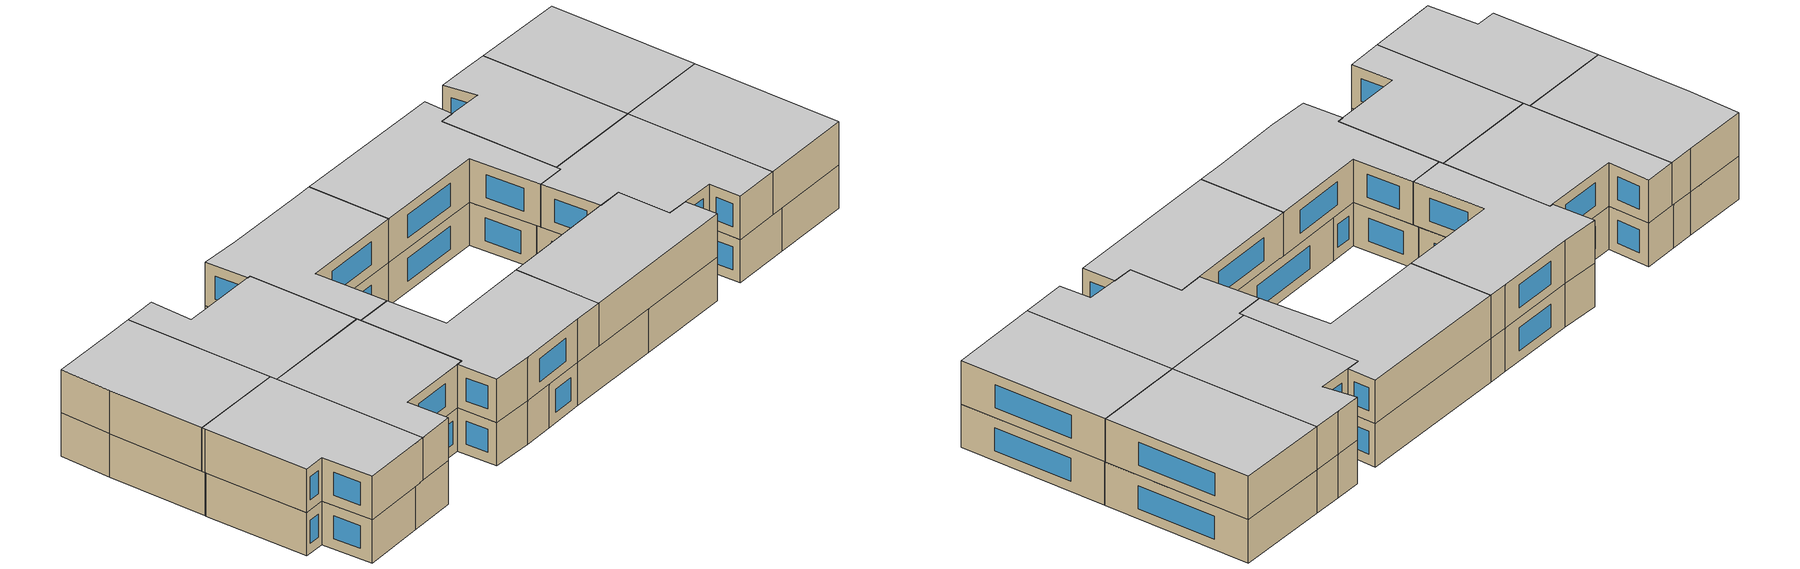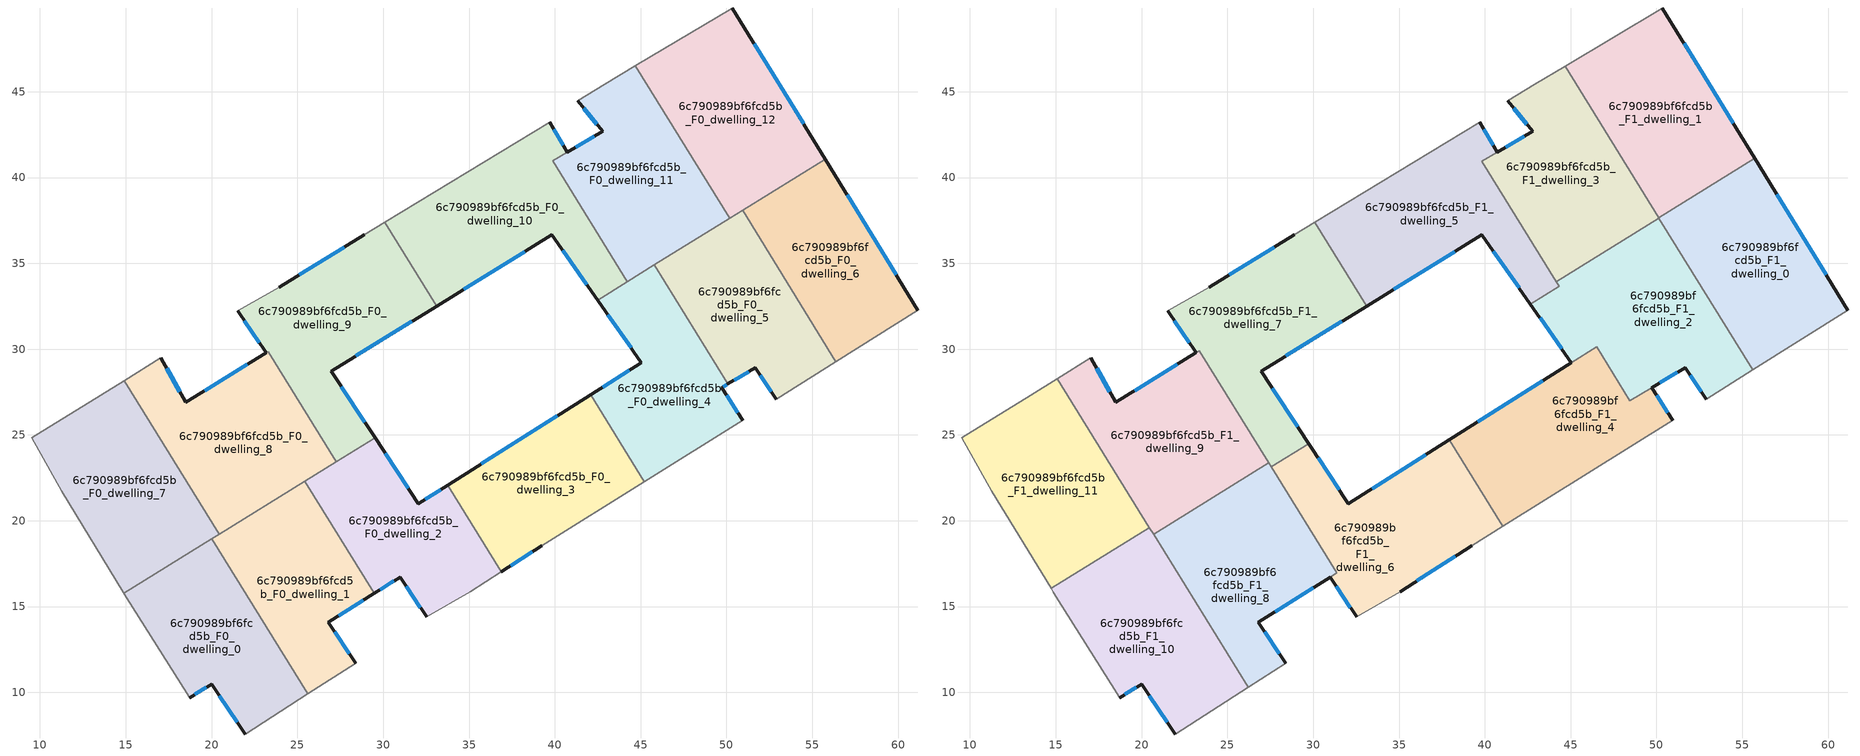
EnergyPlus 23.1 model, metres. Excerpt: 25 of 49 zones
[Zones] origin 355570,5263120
6c790989bf6fcd5b_F0_dwelling_0
 floor ground (EU_floor_Construction): 20.02,18.96 25.61,9.91 21.96,7.58 20,10.48 18.72,9.7 14.89,15.79 z0
 wall outside (EU_wall_Construction): 18.72,9.7 20,10.48 21.96,7.58 z0:3
 wall adiabatic (EU_wall_Construction): 14.89,15.79 18.72,9.7 / 21.96,7.58 25.61,9.91 z0:3
 wall to 6c790989bf6fcd5b_F0_dwelling_1 (EU_wall_Construction): 25.61,9.91 20.02,18.96 z0:3
 wall to 6c790989bf6fcd5b_F0_dwelling_7 (EU_wall_Construction): 20.02,18.96 14.89,15.79 z0:3
 window (EU_Window_Construction): 20.46,9.8 21.5,8.26 / 19.02,9.89 19.7,10.3 z0.7:2.3
6c790989bf6fcd5b_F0_dwelling_1
 floor ground (EU_floor_Construction): 25.42,22.3 29.47,15.77 26.79,14.08 28.4,11.69 25.61,9.91 20.02,18.96 z0
 wall outside (EU_wall_Construction): 28.4,11.69 26.79,14.08 29.47,15.77 z0:3
 wall to 6c790989bf6fcd5b_F0_dwelling_2 (EU_wall_Construction): 29.47,15.77 25.42,22.3 z0:3
 wall adiabatic (EU_wall_Construction): 25.61,9.91 28.4,11.69 z0:3
 wall to 6c790989bf6fcd5b_F0_dwelling_8 (EU_wall_Construction): 25.42,22.3 20.45,19.23 z0:3
 wall to 6c790989bf6fcd5b_F0_dwelling_7 (EU_wall_Construction): 20.45,19.23 20.02,18.96 z0:3
 window (EU_Window_Construction): 27.42,14.48 28.84,15.37 / 28.02,12.25 27.17,13.52 z0.7:2.3
6c790989bf6fcd5b_F0_dwelling_10
 floor ground (EU_floor_Construction): 40.72,41.47 39.88,40.98 44.23,33.93 42.49,32.86 39.83,36.66 33.11,32.51 30.1,37.38 39.7,43.22 z0
 wall outside (EU_wall_Construction): 33.11,32.51 39.83,36.66 42.49,32.86 / 40.72,41.47 39.7,43.22 z0:3
 wall to 6c790989bf6fcd5b_F0_dwelling_9 (EU_wall_Construction): 30.1,37.38 33.11,32.51 z0:3
 wall adiabatic (EU_wall_Construction): 39.7,43.22 30.1,37.38 z0:3
 wall to 6c790989bf6fcd5b_F0_dwelling_11 (EU_wall_Construction): 44.23,33.93 39.88,40.98 40.72,41.47 z0:3
 wall to 6c790989bf6fcd5b_F0_dwelling_4 (EU_wall_Construction): 42.49,32.86 44.23,33.93 z0:3
 window (EU_Window_Construction): 34.69,33.49 38.25,35.69 / 40.48,41.88 39.94,42.81 / 40.45,35.77 41.87,33.75 z0.7:2.3
6c790989bf6fcd5b_F0_dwelling_11
 floor ground (EU_floor_Construction): 44.7,46.5 50.19,37.62 44.23,33.93 39.88,40.98 42.8,42.7 41.34,44.46 42.92,45.43 z0
 wall outside (EU_wall_Construction): 41.34,44.46 42.8,42.7 40.72,41.47 z0:3
 wall adiabatic (EU_wall_Construction): 44.7,46.5 42.92,45.43 41.34,44.46 z0:3
 wall to 6c790989bf6fcd5b_F0_dwelling_12 (EU_wall_Construction): 50.19,37.62 44.7,46.5 z0:3
 wall to 6c790989bf6fcd5b_F0_dwelling_5 (EU_wall_Construction): 45.8,34.91 50.19,37.62 z0:3
 wall to 6c790989bf6fcd5b_F0_dwelling_4 (EU_wall_Construction): 44.23,33.93 45.8,34.91 z0:3
 window (EU_Window_Construction): 41.68,44.05 42.46,43.12 / 42.31,42.41 41.21,41.76 z0.7:2.3
6c790989bf6fcd5b_F0_dwelling_12
 floor ground (EU_floor_Construction): 50.35,49.88 55.76,41.07 50.19,37.62 44.7,46.5 z0
 wall outside (EU_wall_Construction): 55.76,41.07 50.35,49.88 z0:3
 wall adiabatic (EU_wall_Construction): 50.35,49.88 44.7,46.5 z0:3
 wall to 6c790989bf6fcd5b_F0_dwelling_6 (EU_wall_Construction): 50.94,38.08 55.76,41.07 z0:3
 wall to 6c790989bf6fcd5b_F0_dwelling_5 (EU_wall_Construction): 50.19,37.62 50.94,38.08 z0:3
 window (EU_Window_Construction): 54.49,43.13 51.62,47.81 z0.7:2.3
6c790989bf6fcd5b_F0_dwelling_2
 floor ground (EU_floor_Construction): 33.76,22.07 36.88,17.03 35.07,15.87 32.53,14.4 30.98,16.72 29.47,15.77 25.42,22.3 29.52,24.84 32.05,20.99 z0
 wall outside (EU_wall_Construction): 29.47,15.77 30.98,16.72 32.53,14.4 / 33.76,22.07 32.05,20.99 29.52,24.84 z0:3
 wall to 6c790989bf6fcd5b_F0_dwelling_3 (EU_wall_Construction): 36.88,17.03 33.76,22.07 z0:3
 wall adiabatic (EU_wall_Construction): 32.53,14.4 35.07,15.87 36.88,17.03 z0:3
 wall to 6c790989bf6fcd5b_F0_dwelling_9 (EU_wall_Construction): 29.52,24.84 27.26,23.44 z0:3
 wall to 6c790989bf6fcd5b_F0_dwelling_8 (EU_wall_Construction): 27.26,23.44 25.42,22.3 z0:3
 window (EU_Window_Construction): 29.82,15.99 30.63,16.49 / 31.46,21.9 30.12,23.94 / 33.36,21.82 32.45,21.25 / 31.35,16.17 32.17,14.94 z0.7:2.3
6c790989bf6fcd5b_F0_dwelling_3
 floor ground (EU_floor_Construction): 42.08,27.34 45.22,22.27 39.25,18.55 36.88,17.03 33.76,22.07 z0
 wall outside (EU_wall_Construction): 42.08,27.34 33.76,22.07 / 36.88,17.03 39.25,18.55 z0:3
 wall to 6c790989bf6fcd5b_F0_dwelling_4 (EU_wall_Construction): 45.22,22.27 42.08,27.34 z0:3
 wall adiabatic (EU_wall_Construction): 39.25,18.55 45.22,22.27 z0:3
 window (EU_Window_Construction): 40.13,26.11 35.71,23.31 / 37.43,17.39 38.69,18.19 z0.7:2.3
6c790989bf6fcd5b_F0_dwelling_4
 floor ground (EU_floor_Construction): 45.8,34.91 50.09,27.97 49.72,27.75 50.96,25.85 45.22,22.27 42.08,27.34 45.04,29.21 42.49,32.86 z0
 wall outside (EU_wall_Construction): 42.49,32.86 45.04,29.21 42.08,27.34 / 50.96,25.85 49.72,27.75 50.09,27.97 z0:3
 wall to 6c790989bf6fcd5b_F0_dwelling_5 (EU_wall_Construction): 50.09,27.97 45.8,34.91 z0:3
 wall adiabatic (EU_wall_Construction): 45.22,22.27 50.96,25.85 z0:3
 window (EU_Window_Construction): 44.35,28.77 42.78,27.78 / 43.09,32 44.44,30.07 / 49.81,27.8 50,27.92 / 50.67,26.3 50.01,27.31 z0.7:2.3
6c790989bf6fcd5b_F0_dwelling_5
 floor ground (EU_floor_Construction): 50.94,38.08 56.38,29.27 52.9,27.08 51.69,28.92 50.09,27.97 45.8,34.91 z0
 wall outside (EU_wall_Construction): 50.09,27.97 51.69,28.92 52.9,27.08 z0:3
 wall to 6c790989bf6fcd5b_F0_dwelling_6 (EU_wall_Construction): 56.38,29.27 50.94,38.08 z0:3
 wall adiabatic (EU_wall_Construction): 52.9,27.08 56.38,29.27 z0:3
 window (EU_Window_Construction): 51.97,28.49 52.62,27.51 / 50.47,28.19 51.31,28.69 z0.7:2.3
6c790989bf6fcd5b_F0_dwelling_6
 floor ground (EU_floor_Construction): 55.76,41.07 61.16,32.27 56.38,29.27 50.94,38.08 z0
 wall outside (EU_wall_Construction): 61.16,32.27 55.76,41.07 z0:3
 wall adiabatic (EU_wall_Construction): 56.38,29.27 61.16,32.27 z0:3
 window (EU_Window_Construction): 59.89,34.34 57.03,39 z0.7:2.3
6c790989bf6fcd5b_F0_dwelling_7
 floor ground (EU_floor_Construction): 14.92,28.17 20.45,19.23 14.89,15.79 14.86,15.85 11.27,21.72 9.51,24.84 13.55,27.31 z0
 wall adiabatic (EU_wall_Construction): 14.92,28.17 13.55,27.31 9.51,24.84 11.27,21.72 14.86,15.85 14.89,15.79 z0:3
 wall to 6c790989bf6fcd5b_F0_dwelling_8 (EU_wall_Construction): 20.45,19.23 14.92,28.17 z0:3
6c790989bf6fcd5b_F0_dwelling_8
 floor ground (EU_floor_Construction): 23.29,29.85 27.26,23.44 20.45,19.23 14.92,28.17 17.03,29.49 18.49,26.91 z0
 wall outside (EU_wall_Construction): 23.18,29.78 18.49,26.91 17.03,29.49 z0:3
 wall adiabatic (EU_wall_Construction): 17.03,29.49 14.92,28.17 z0:3
 wall to 6c790989bf6fcd5b_F0_dwelling_9 (EU_wall_Construction): 27.26,23.44 23.29,29.85 23.18,29.78 z0:3
 window (EU_Window_Construction): 18.15,27.52 17.38,28.89 / 22.08,29.11 19.59,27.59 z0.7:2.3
6c790989bf6fcd5b_F0_dwelling_9
 floor ground (EU_floor_Construction): 30.1,37.38 33.11,32.51 26.97,28.73 29.52,24.84 27.26,23.44 23.29,29.86 23.17,29.79 21.53,32.24 23.94,33.62 28.9,36.65 z0
 wall outside (EU_wall_Construction): 29.52,24.84 26.97,28.73 33.11,32.51 / 21.53,32.24 23.17,29.79 / 28.9,36.65 23.94,33.62 z0:3
 wall adiabatic (EU_wall_Construction): 23.94,33.62 21.53,32.24 / 30.1,37.38 28.9,36.65 z0:3
 window (EU_Window_Construction): 28.41,29.62 31.67,31.62 / 28.92,25.75 27.57,27.81 / 21.92,31.66 22.79,30.36 / 27.73,35.94 25.1,34.33 z0.7:2.3
6c790989bf6fcd5b_F1_dwelling_0
 floor to 6c790989bf6fcd5b_F0_dwelling_6 (EU_floor_Construction): 55.76,41.06 61.16,32.27 56.38,29.27 50.94,38.08 z3
 floor to 6c790989bf6fcd5b_F0_dwelling_5 (EU_floor_Construction): 50.94,38.08 56.38,29.27 55.61,28.79 50.16,37.6 z3
 floor to 6c790989bf6fcd5b_F0_dwelling_12 (EU_floor_Construction): 55.73,41.11 55.76,41.06 50.19,37.62 50.16,37.67 z3
 wall outside (EU_wall_Construction): 61.16,32.27 55.73,41.11 z3:6
 wall to 6c790989bf6fcd5b_F1_dwelling_1 (EU_wall_Construction): 55.73,41.11 50.14,37.65 z3:6
 wall adiabatic (EU_wall_Construction): 55.61,28.79 61.16,32.27 z3:6
 wall to 6c790989bf6fcd5b_F1_dwelling_2 (EU_wall_Construction): 50.15,37.63 55.61,28.79 z3:6
 wall to 6c790989bf6fcd5b_F1_dwelling_3 (EU_wall_Construction): 50.14,37.65 50.15,37.63 z3:6
 window (EU_Window_Construction): 59.88,34.35 57.01,39.04 z3.7:5.3
 ceiling to 6c790989bf6fcd5b_F2_dwelling_0 (EU_floor_Construction): 61.16,32.27 55.73,41.11 50.14,37.65 55.61,28.79 z6
6c790989bf6fcd5b_F1_dwelling_1
 floor to 6c790989bf6fcd5b_F0_dwelling_12 (EU_floor_Construction): 50.35,49.88 55.73,41.11 50.16,37.67 44.7,46.5 z3
 floor to 6c790989bf6fcd5b_F0_dwelling_11 (EU_floor_Construction): 44.7,46.5 50.16,37.67 50.14,37.65 44.67,46.48 z3
 wall outside (EU_wall_Construction): 55.73,41.11 50.35,49.88 z3:6
 wall adiabatic (EU_wall_Construction): 50.35,49.88 44.67,46.48 z3:6
 wall to 6c790989bf6fcd5b_F1_dwelling_3 (EU_wall_Construction): 44.67,46.48 50.14,37.65 z3:6
 window (EU_Window_Construction): 54.47,43.17 51.61,47.82 z3.7:5.3
 ceiling to 6c790989bf6fcd5b_F2_dwelling_1 (EU_floor_Construction): 55.73,41.11 50.35,49.88 44.67,46.48 50.14,37.65 z6
6c790989bf6fcd5b_F1_dwelling_10
 floor to 6c790989bf6fcd5b_F0_dwelling_0 (EU_floor_Construction): 20.02,18.96 25.61,9.91 21.96,7.58 20,10.48 18.72,9.7 14.89,15.79 z3
 floor to 6c790989bf6fcd5b_F0_dwelling_1 (EU_floor_Construction): 20.63,19.34 26.22,10.29 25.61,9.91 20.02,18.96 z3
 floor to 6c790989bf6fcd5b_F0_dwelling_7 (EU_floor_Construction): 20.29,19.5 20.45,19.23 14.89,15.79 14.86,15.85 14.73,16.06 z3
 floor to 6c790989bf6fcd5b_F0_dwelling_8 (EU_floor_Construction): 20.46,19.61 20.63,19.34 20.45,19.23 20.29,19.5 z3
 wall outside (EU_wall_Construction): 18.72,9.7 20,10.48 21.96,7.58 z3:6
 wall adiabatic (EU_wall_Construction): 14.73,16.06 14.86,15.85 18.72,9.7 / 21.96,7.58 26.22,10.29 z3:6
 wall to 6c790989bf6fcd5b_F1_dwelling_11 (EU_wall_Construction): 20.46,19.61 14.73,16.06 z3:6
 wall to 6c790989bf6fcd5b_F1_dwelling_8 (EU_wall_Construction): 26.22,10.29 20.7,19.22 z3:6
 wall to 6c790989bf6fcd5b_F1_dwelling_9 (EU_wall_Construction): 20.7,19.22 20.46,19.61 z3:6
 window (EU_Window_Construction): 20.46,9.8 21.5,8.26 / 19.02,9.89 19.7,10.3 z3.7:5.3
 ceiling to 6c790989bf6fcd5b_F2_dwelling_10 (EU_floor_Construction): 26.22,10.29 20.46,19.61 14.73,16.06 14.86,15.85 18.72,9.7 20,10.48 21.96,7.58 z6
6c790989bf6fcd5b_F1_dwelling_11
 floor to 6c790989bf6fcd5b_F0_dwelling_7 (EU_floor_Construction): 14.92,28.17 20.29,19.5 14.73,16.06 11.27,21.72 9.51,24.84 13.55,27.31 z3
 floor to 6c790989bf6fcd5b_F0_dwelling_8 (EU_floor_Construction): 15.09,28.28 20.46,19.61 20.29,19.5 14.92,28.17 z3
 wall adiabatic (EU_wall_Construction): 15.09,28.28 13.55,27.31 9.51,24.84 11.27,21.72 14.73,16.06 z3:6
 wall to 6c790989bf6fcd5b_F1_dwelling_9 (EU_wall_Construction): 20.46,19.61 15.09,28.28 z3:6
 ceiling to 6c790989bf6fcd5b_F2_dwelling_11 (EU_floor_Construction): 20.46,19.61 15.09,28.28 13.55,27.31 9.51,24.84 11.27,21.72 14.73,16.06 z6
6c790989bf6fcd5b_F1_dwelling_2
 floor to 6c790989bf6fcd5b_F0_dwelling_5 (EU_floor_Construction): 50.16,37.6 55.61,28.79 52.9,27.08 51.69,28.92 50.09,27.97 45.8,34.91 z3
 floor to 6c790989bf6fcd5b_F0_dwelling_11 (EU_floor_Construction): 50.15,37.63 50.16,37.6 44.23,33.93 44.21,33.96 z3
 floor to 6c790989bf6fcd5b_F0_dwelling_4 (EU_floor_Construction): 45.8,34.91 50.09,27.97 48.45,27 46.51,30.14 45.04,29.21 42.66,32.62 44.34,33.66 44.18,33.91 z3
 wall outside (EU_wall_Construction): 42.66,32.62 45.04,29.21 / 49.73,27.76 51.69,28.92 52.9,27.08 z3:6
 wall to 6c790989bf6fcd5b_F1_dwelling_5 (EU_wall_Construction): 44.17,33.93 44.34,33.66 42.66,32.62 z3:6
 wall to 6c790989bf6fcd5b_F1_dwelling_3 (EU_wall_Construction): 50.15,37.63 44.17,33.93 z3:6
 wall adiabatic (EU_wall_Construction): 52.9,27.08 55.61,28.79 z3:6
 wall to 6c790989bf6fcd5b_F1_dwelling_4 (EU_wall_Construction): 45.04,29.21 46.51,30.14 48.45,27 49.72,27.75 z3:6
 window (EU_Window_Construction): 43.22,31.82 44.48,30.01 / 51.97,28.49 52.62,27.51 / 50.19,28.03 51.23,28.64 z3.7:5.3
 ceiling to 6c790989bf6fcd5b_F2_dwelling_2 (EU_floor_Construction): 55.61,28.79 50.15,37.63 44.17,33.93 44.34,33.66 42.66,32.62 45.04,29.21 46.51,30.14 48.45,27 51.69,28.92 52.9,27.08 z6
6c790989bf6fcd5b_F1_dwelling_3
 floor to 6c790989bf6fcd5b_F0_dwelling_11 (EU_floor_Construction): 44.67,46.48 50.15,37.63 44.21,33.96 39.88,40.98 42.8,42.7 41.34,44.46 42.92,45.43 z3
 floor to 6c790989bf6fcd5b_F0_dwelling_10 (EU_floor_Construction): 40.72,41.47 39.88,40.98 44.21,33.96 44.17,33.93 39.83,40.95 z3
 wall outside (EU_wall_Construction): 41.34,44.46 42.8,42.7 40.72,41.48 z3:6
 wall adiabatic (EU_wall_Construction): 44.67,46.48 42.92,45.43 41.34,44.46 z3:6
 wall to 6c790989bf6fcd5b_F1_dwelling_5 (EU_wall_Construction): 40.72,41.47 39.83,40.95 44.17,33.93 z3:6
 window (EU_Window_Construction): 42.31,42.41 41.21,41.76 / 41.68,44.05 42.46,43.12 z3.7:5.3
 ceiling to 6c790989bf6fcd5b_F2_dwelling_3 (EU_floor_Construction): 50.15,37.63 44.67,46.48 42.92,45.43 41.34,44.46 42.8,42.7 39.83,40.95 44.17,33.93 z6
6c790989bf6fcd5b_F1_dwelling_4
 floor to 6c790989bf6fcd5b_F0_dwelling_3 (EU_floor_Construction): 42.09,27.34 45.22,22.27 41.05,19.67 37.93,24.71 z3
 floor to 6c790989bf6fcd5b_F0_dwelling_4 (EU_floor_Construction): 49.72,27.75 50.96,25.85 45.22,22.27 42.09,27.34 46.51,30.14 48.45,27 z3
 wall outside (EU_wall_Construction): 50.96,25.85 49.72,27.75 / 45.04,29.21 37.93,24.71 z3:6
 wall to 6c790989bf6fcd5b_F1_dwelling_6 (EU_wall_Construction): 37.93,24.71 41.05,19.67 z3:6
 wall adiabatic (EU_wall_Construction): 41.05,19.67 50.96,25.85 z3:6
 window (EU_Window_Construction): 50.67,26.3 50.01,27.31 / 43.37,28.15 39.6,25.77 z3.7:5.3
 ceiling to 6c790989bf6fcd5b_F2_dwelling_4 (EU_floor_Construction): 50.96,25.85 49.72,27.75 48.45,27 46.51,30.14 37.93,24.71 41.05,19.67 z6
6c790989bf6fcd5b_F1_dwelling_5
 floor to 6c790989bf6fcd5b_F0_dwelling_10 (EU_floor_Construction): 40.72,41.47 39.83,40.95 44.18,33.91 42.49,32.86 39.83,36.66 33.11,32.51 30.1,37.38 39.7,43.22 z3
 floor to 6c790989bf6fcd5b_F0_dwelling_4 (EU_floor_Construction): 44.18,33.91 44.34,33.66 42.66,32.62 42.49,32.86 z3
 wall outside (EU_wall_Construction): 40.72,41.47 39.7,43.22 / 33.11,32.51 39.83,36.66 42.66,32.62 z3:6
 wall to 6c790989bf6fcd5b_F1_dwelling_7 (EU_wall_Construction): 30.1,37.38 33.11,32.51 z3:6
 wall adiabatic (EU_wall_Construction): 39.7,43.22 30.1,37.38 z3:6
 window (EU_Window_Construction): 40.48,41.88 39.94,42.81 / 40.49,35.71 41.99,33.57 / 34.69,33.49 38.25,35.69 z3.7:5.3
 ceiling to 6c790989bf6fcd5b_F2_dwelling_5 (EU_floor_Construction): 44.34,33.66 39.83,40.95 40.72,41.47 39.7,43.22 30.1,37.38 33.11,32.51 39.83,36.66 42.66,32.62 z6
6c790989bf6fcd5b_F1_dwelling_6
 floor to 6c790989bf6fcd5b_F0_dwelling_2 (EU_floor_Construction): 33.76,22.07 36.88,17.03 35.07,15.87 32.53,14.4 30.98,16.72 31.38,16.96 27.55,23.14 29.75,24.5 32.05,20.99 z3
 floor to 6c790989bf6fcd5b_F0_dwelling_3 (EU_floor_Construction): 37.93,24.71 41.05,19.67 39.25,18.55 36.88,17.03 33.76,22.07 z3
 wall outside (EU_wall_Construction): 37.93,24.71 32.05,20.99 29.75,24.5 / 35.07,15.87 39.25,18.55 / 30.98,16.72 32.53,14.4 z3:6
 wall to 6c790989bf6fcd5b_F1_dwelling_7 (EU_wall_Construction): 29.75,24.5 27.55,23.14 z3:6
 wall adiabatic (EU_wall_Construction): 39.25,18.55 41.05,19.67 / 32.53,14.4 35.07,15.87 z3:6
 wall to 6c790989bf6fcd5b_F1_dwelling_8 (EU_wall_Construction): 27.55,23.14 31.37,16.97 / 31.38,16.96 30.98,16.72 z3:6
 window (EU_Window_Construction): 31.51,21.82 30.29,23.68 / 36.55,23.84 33.43,21.87 / 36.05,16.5 38.27,17.92 / 31.35,16.17 32.17,14.94 z3.7:5.3
 ceiling to 6c790989bf6fcd5b_F2_dwelling_6 (EU_floor_Construction): 39.25,18.55 41.05,19.67 37.93,24.71 32.05,20.99 29.75,24.5 27.55,23.14 31.38,16.96 30.98,16.72 32.53,14.4 35.07,15.87 z6
6c790989bf6fcd5b_F1_dwelling_7
 floor to 6c790989bf6fcd5b_F0_dwelling_9 (EU_floor_Construction): 30.1,37.38 33.11,32.51 26.97,28.73 29.52,24.84 27.34,23.49 23.37,29.91 23.17,29.79 21.53,32.24 23.94,33.62 28.9,36.65 z3
 floor to 6c790989bf6fcd5b_F0_dwelling_2 (EU_floor_Construction): 29.52,24.84 29.75,24.5 27.55,23.14 27.41,23.37 27.34,23.49 z3
 wall outside (EU_wall_Construction): 29.75,24.5 26.97,28.73 33.11,32.51 / 21.53,32.24 23.17,29.79 / 28.9,36.65 23.94,33.62 z3:6
 wall adiabatic (EU_wall_Construction): 23.94,33.62 21.53,32.24 / 30.1,37.38 28.9,36.65 z3:6
 wall to 6c790989bf6fcd5b_F1_dwelling_9 (EU_wall_Construction): 23.37,29.9 27.41,23.37 / 23.17,29.79 23.37,29.91 z3:6
 wall to 6c790989bf6fcd5b_F1_dwelling_8 (EU_wall_Construction): 27.41,23.37 27.55,23.14 z3:6
 window (EU_Window_Construction): 28.41,29.62 31.67,31.62 / 29.09,25.49 27.62,27.73 / 21.92,31.66 22.79,30.36 / 27.73,35.94 25.1,34.33 z3.7:5.3
 ceiling to 6c790989bf6fcd5b_F2_dwelling_7 (EU_floor_Construction): 29.75,24.5 26.97,28.73 33.11,32.51 30.1,37.38 28.9,36.65 23.94,33.62 21.53,32.24 23.17,29.79 23.37,29.91 27.55,23.14 z6
6c790989bf6fcd5b_F1_dwelling_8
 floor to 6c790989bf6fcd5b_F0_dwelling_1 (EU_floor_Construction): 25.5,22.19 29.47,15.77 26.79,14.08 28.4,11.69 26.22,10.29 20.7,19.22 z3
 floor to 6c790989bf6fcd5b_F0_dwelling_2 (EU_floor_Construction): 27.41,23.37 31.37,16.97 29.47,15.77 25.5,22.19 z3
 wall outside (EU_wall_Construction): 28.4,11.69 26.79,14.08 30.98,16.72 z3:6
 wall to 6c790989bf6fcd5b_F1_dwelling_9 (EU_wall_Construction): 27.41,23.37 20.7,19.22 z3:6
 wall adiabatic (EU_wall_Construction): 26.22,10.29 28.4,11.69 z3:6
 window (EU_Window_Construction): 28.02,12.25 27.17,13.52 / 27.78,14.7 30,16.1 z3.7:5.3
 ceiling to 6c790989bf6fcd5b_F2_dwelling_8 (EU_floor_Construction): 28.4,11.69 26.79,14.08 31.37,16.97 27.41,23.37 20.7,19.22 26.22,10.29 z6
6c790989bf6fcd5b_F1_dwelling_9
 floor outside (EU_floor_Construction): 23.37,29.9 23.29,29.85 18.49,26.91 23.17,29.78 z3
 floor to 6c790989bf6fcd5b_F0_dwelling_8 (EU_floor_Construction): 23.29,29.85 27.26,23.44 20.63,19.34 15.09,28.28 17.03,29.49 18.49,26.91 z3
 floor to 6c790989bf6fcd5b_F0_dwelling_9 (EU_floor_Construction): 23.37,29.9 27.34,23.49 27.26,23.44 23.29,29.85 z3
 floor to 6c790989bf6fcd5b_F0_dwelling_1 (EU_floor_Construction): 25.42,22.3 25.5,22.19 20.7,19.22 20.63,19.34 z3
 floor to 6c790989bf6fcd5b_F0_dwelling_2 (EU_floor_Construction): 27.34,23.49 27.41,23.37 25.5,22.19 25.42,22.3 z3
 wall outside (EU_wall_Construction): 23.17,29.78 18.49,26.91 17.03,29.49 z3:6
 wall adiabatic (EU_wall_Construction): 17.03,29.49 15.09,28.28 z3:6
 window (EU_Window_Construction): 18.15,27.52 17.38,28.89 / 22.07,29.11 19.59,27.59 z3.7:5.3
 ceiling to 6c790989bf6fcd5b_F2_dwelling_9 (EU_floor_Construction): 27.41,23.37 23.37,29.9 23.17,29.78 18.49,26.91 17.03,29.49 15.09,28.28 20.7,19.22 z6
[Building]
EU S2 Campaign: North Axis=0; Terrain=City; Solar Distribution=FullExterior
[Site:Location]
Budapest.Ferenc.Liszt.Intl.AP: Latitude=47.437; Longitude=19.256; Time Zone=1; Elevation=185
[SizingPeriod:WeatherFileDays]
AnnualSizingPeriod: Begin Month=1; Begin Day of Month=1; End Month=12; End Day of Month=31; Day of Week for Start Day=Monday; Use Weather File Daylight Saving Period=No; Use Weather File Rain and Snow Indicators=No
[MATERIAL]
EU_InternalMass_Material: Roughness=MediumRough; Thickness=0.1; Conductivity=1; Density=1800; Specific Heat=900; Thermal Absorptance=0.9; Solar Absorptance=0.7; Visible Absorptance=0.7
[MATERIAL:NOMASS] Roughness=MediumRough; Thermal Absorptance=0.9; Solar Absorptance=0.7; Visible Absorptance=0.7
Name | Thermal Resistance
EU_wall_NoMass | 0.832559
EU_floor_NoMass | 0.872794
[WINDOWMATERIAL:SIMPLEGLAZINGSYSTEM]
EU_Window_SimpleGlazing: UFactor=2.79869; Solar Heat Gain Coefficient=0.75; Visible Transmittance=0.75
[CONSTRUCTION]
EU_wall_Construction: EU_wall_NoMass
EU_floor_Construction: EU_floor_NoMass
EU_Window_Construction: EU_Window_SimpleGlazing
EU_InternalMass_Construction: EU_InternalMass_Material
[ZONE] Type=1; Multiplier=1; Ceiling Height=autocalculate; Floor Area=autocalculate; Part of Total Floor Area=Yes
Name | Volume
6c790989bf6fcd5b_F0_dwelling_0 | 175.367
6c790989bf6fcd5b_F1_dwelling_0 | 204.603
6c790989bf6fcd5b_F0_dwelling_1 | 175.365
6c790989bf6fcd5b_F1_dwelling_1 | 204.588
6c790989bf6fcd5b_F0_dwelling_10 | 210.688
6c790989bf6fcd5b_F1_dwelling_10 | 204.599
6c790989bf6fcd5b_F0_dwelling_11 | 198.485
6c790989bf6fcd5b_F1_dwelling_11 | 204.594
6c790989bf6fcd5b_F0_dwelling_12 | 204.623
6c790989bf6fcd5b_F0_dwelling_2 | 175.388
6c790989bf6fcd5b_F1_dwelling_2 | 217.373
6c790989bf6fcd5b_F0_dwelling_3; 6c790989bf6fcd5b_F0_dwelling_6 | 175.374
6c790989bf6fcd5b_F1_dwelling_3 | 198.176
6c790989bf6fcd5b_F0_dwelling_4 | 175.387
6c790989bf6fcd5b_F1_dwelling_4 | 191.733
6c790989bf6fcd5b_F0_dwelling_5 | 175.373
6c790989bf6fcd5b_F1_dwelling_5 | 211.027
6c790989bf6fcd5b_F1_dwelling_6 | 208.087
6c790989bf6fcd5b_F0_dwelling_7 | 204.593
6c790989bf6fcd5b_F1_dwelling_7 | 207.113
6c790989bf6fcd5b_F0_dwelling_8 | 202.92
6c790989bf6fcd5b_F1_dwelling_8 | 201.093
6c790989bf6fcd5b_F0_dwelling_9 | 206.241
6c790989bf6fcd5b_F1_dwelling_9 | 202.089
[INTERNALMASS] Construction=EU_InternalMass_Construction
Name | Zone or ZoneList | Surface Area
6c790989bf6fcd5b_F0_dwelling_0_EU_InternalMass | 6c790989bf6fcd5b_F0_dwelling_0 | 58.4556
6c790989bf6fcd5b_F0_dwelling_1_EU_InternalMass | 6c790989bf6fcd5b_F0_dwelling_1 | 58.4551
6c790989bf6fcd5b_F0_dwelling_2_EU_InternalMass | 6c790989bf6fcd5b_F0_dwelling_2 | 58.4626
6c790989bf6fcd5b_F0_dwelling_3_EU_InternalMass | 6c790989bf6fcd5b_F0_dwelling_3 | 58.4579
6c790989bf6fcd5b_F0_dwelling_4_EU_InternalMass | 6c790989bf6fcd5b_F0_dwelling_4 | 58.4622
6c790989bf6fcd5b_F0_dwelling_5_EU_InternalMass | 6c790989bf6fcd5b_F0_dwelling_5 | 58.4577
6c790989bf6fcd5b_F0_dwelling_6_EU_InternalMass | 6c790989bf6fcd5b_F0_dwelling_6 | 58.4578
6c790989bf6fcd5b_F0_dwelling_7_EU_InternalMass | 6c790989bf6fcd5b_F0_dwelling_7 | 68.1977
6c790989bf6fcd5b_F0_dwelling_8_EU_InternalMass | 6c790989bf6fcd5b_F0_dwelling_8 | 67.6523
6c790989bf6fcd5b_F0_dwelling_9_EU_InternalMass | 6c790989bf6fcd5b_F0_dwelling_9 | 68.7468
6c790989bf6fcd5b_F0_dwelling_10_EU_InternalMass | 6c790989bf6fcd5b_F0_dwelling_10 | 70.2268
6c790989bf6fcd5b_F0_dwelling_11_EU_InternalMass | 6c790989bf6fcd5b_F0_dwelling_11 | 66.1666
6c790989bf6fcd5b_F0_dwelling_12_EU_InternalMass | 6c790989bf6fcd5b_F0_dwelling_12 | 68.2078
6c790989bf6fcd5b_F1_dwelling_0_EU_InternalMass | 6c790989bf6fcd5b_F1_dwelling_0 | 68.201
6c790989bf6fcd5b_F1_dwelling_1_EU_InternalMass | 6c790989bf6fcd5b_F1_dwelling_1 | 68.1958
6c790989bf6fcd5b_F1_dwelling_2_EU_InternalMass | 6c790989bf6fcd5b_F1_dwelling_2 | 72.4567
6c790989bf6fcd5b_F1_dwelling_3_EU_InternalMass | 6c790989bf6fcd5b_F1_dwelling_3 | 66.0563
6c790989bf6fcd5b_F1_dwelling_4_EU_InternalMass | 6c790989bf6fcd5b_F1_dwelling_4 | 63.9393
6c790989bf6fcd5b_F1_dwelling_5_EU_InternalMass | 6c790989bf6fcd5b_F1_dwelling_5 | 70.3463
6c790989bf6fcd5b_F1_dwelling_6_EU_InternalMass | 6c790989bf6fcd5b_F1_dwelling_6 | 69.3623
6c790989bf6fcd5b_F1_dwelling_7_EU_InternalMass | 6c790989bf6fcd5b_F1_dwelling_7 | 69.035
6c790989bf6fcd5b_F1_dwelling_8_EU_InternalMass | 6c790989bf6fcd5b_F1_dwelling_8 | 67.0442
6c790989bf6fcd5b_F1_dwelling_9_EU_InternalMass | 6c790989bf6fcd5b_F1_dwelling_9 | 67.3635
6c790989bf6fcd5b_F1_dwelling_10_EU_InternalMass | 6c790989bf6fcd5b_F1_dwelling_10 | 68.1997
6c790989bf6fcd5b_F1_dwelling_11_EU_InternalMass | 6c790989bf6fcd5b_F1_dwelling_11 | 68.1982
[OTHEREQUIPMENT] Fuel Type=Electricity; Design Level Calculation Method=Watts/Area; Power per Zone Floor Area=1; Fraction Latent=0; Fraction Radiant=0; Fraction Lost=0; Carbon Dioxide Generation Rate=0; EndUse Subcategory=EU_Step8_InternalGains
Name | Zone or ZoneList or Space or SpaceList | Schedule
EU_Step8_InternalGain_6c790989bf6fcd5b_F0_dwelling_0_f000 | 6c790989bf6fcd5b_F0_dwelling_0 | EU_Step8_GainSchedule_6c790989bf6fcd5b_F0_dwelling_0_f000
EU_Step8_InternalGain_6c790989bf6fcd5b_F0_dwelling_1_f000 | 6c790989bf6fcd5b_F0_dwelling_1 | EU_Step8_GainSchedule_6c790989bf6fcd5b_F0_dwelling_1_f000
EU_Step8_InternalGain_6c790989bf6fcd5b_F0_dwelling_2_f000 | 6c790989bf6fcd5b_F0_dwelling_2 | EU_Step8_GainSchedule_6c790989bf6fcd5b_F0_dwelling_2_f000
EU_Step8_InternalGain_6c790989bf6fcd5b_F0_dwelling_3_f000 | 6c790989bf6fcd5b_F0_dwelling_3 | EU_Step8_GainSchedule_6c790989bf6fcd5b_F0_dwelling_3_f000
EU_Step8_InternalGain_6c790989bf6fcd5b_F0_dwelling_4_f000 | 6c790989bf6fcd5b_F0_dwelling_4 | EU_Step8_GainSchedule_6c790989bf6fcd5b_F0_dwelling_4_f000
EU_Step8_InternalGain_6c790989bf6fcd5b_F0_dwelling_5_f000 | 6c790989bf6fcd5b_F0_dwelling_5 | EU_Step8_GainSchedule_6c790989bf6fcd5b_F0_dwelling_5_f000
EU_Step8_InternalGain_6c790989bf6fcd5b_F0_dwelling_6_f000 | 6c790989bf6fcd5b_F0_dwelling_6 | EU_Step8_GainSchedule_6c790989bf6fcd5b_F0_dwelling_6_f000
EU_Step8_InternalGain_6c790989bf6fcd5b_F0_dwelling_7_f000 | 6c790989bf6fcd5b_F0_dwelling_7 | EU_Step8_GainSchedule_6c790989bf6fcd5b_F0_dwelling_7_f000
EU_Step8_InternalGain_6c790989bf6fcd5b_F0_dwelling_8_f000 | 6c790989bf6fcd5b_F0_dwelling_8 | EU_Step8_GainSchedule_6c790989bf6fcd5b_F0_dwelling_8_f000
EU_Step8_InternalGain_6c790989bf6fcd5b_F0_dwelling_9_f000 | 6c790989bf6fcd5b_F0_dwelling_9 | EU_Step8_GainSchedule_6c790989bf6fcd5b_F0_dwelling_9_f000
EU_Step8_InternalGain_6c790989bf6fcd5b_F0_dwelling_10_f000 | 6c790989bf6fcd5b_F0_dwelling_10 | EU_Step8_GainSchedule_6c790989bf6fcd5b_F0_dwelling_10_f000
EU_Step8_InternalGain_6c790989bf6fcd5b_F0_dwelling_11_f000 | 6c790989bf6fcd5b_F0_dwelling_11 | EU_Step8_GainSchedule_6c790989bf6fcd5b_F0_dwelling_11_f000
EU_Step8_InternalGain_6c790989bf6fcd5b_F0_dwelling_12_f000 | 6c790989bf6fcd5b_F0_dwelling_12 | EU_Step8_GainSchedule_6c790989bf6fcd5b_F0_dwelling_12_f000
EU_Step8_InternalGain_6c790989bf6fcd5b_F1_dwelling_0_f000 | 6c790989bf6fcd5b_F1_dwelling_0 | EU_Step8_GainSchedule_6c790989bf6fcd5b_F1_dwelling_0_f000
EU_Step8_InternalGain_6c790989bf6fcd5b_F1_dwelling_1_f000 | 6c790989bf6fcd5b_F1_dwelling_1 | EU_Step8_GainSchedule_6c790989bf6fcd5b_F1_dwelling_1_f000
EU_Step8_InternalGain_6c790989bf6fcd5b_F1_dwelling_2_f000 | 6c790989bf6fcd5b_F1_dwelling_2 | EU_Step8_GainSchedule_6c790989bf6fcd5b_F1_dwelling_2_f000
EU_Step8_InternalGain_6c790989bf6fcd5b_F1_dwelling_3_f000 | 6c790989bf6fcd5b_F1_dwelling_3 | EU_Step8_GainSchedule_6c790989bf6fcd5b_F1_dwelling_3_f000
EU_Step8_InternalGain_6c790989bf6fcd5b_F1_dwelling_4_f000 | 6c790989bf6fcd5b_F1_dwelling_4 | EU_Step8_GainSchedule_6c790989bf6fcd5b_F1_dwelling_4_f000
EU_Step8_InternalGain_6c790989bf6fcd5b_F1_dwelling_5_f000 | 6c790989bf6fcd5b_F1_dwelling_5 | EU_Step8_GainSchedule_6c790989bf6fcd5b_F1_dwelling_5_f000
EU_Step8_InternalGain_6c790989bf6fcd5b_F1_dwelling_6_f000 | 6c790989bf6fcd5b_F1_dwelling_6 | EU_Step8_GainSchedule_6c790989bf6fcd5b_F1_dwelling_6_f000
EU_Step8_InternalGain_6c790989bf6fcd5b_F1_dwelling_7_f000 | 6c790989bf6fcd5b_F1_dwelling_7 | EU_Step8_GainSchedule_6c790989bf6fcd5b_F1_dwelling_7_f000
EU_Step8_InternalGain_6c790989bf6fcd5b_F1_dwelling_8_f000 | 6c790989bf6fcd5b_F1_dwelling_8 | EU_Step8_GainSchedule_6c790989bf6fcd5b_F1_dwelling_8_f000
EU_Step8_InternalGain_6c790989bf6fcd5b_F1_dwelling_9_f000 | 6c790989bf6fcd5b_F1_dwelling_9 | EU_Step8_GainSchedule_6c790989bf6fcd5b_F1_dwelling_9_f000
EU_Step8_InternalGain_6c790989bf6fcd5b_F1_dwelling_10_f000 | 6c790989bf6fcd5b_F1_dwelling_10 | EU_Step8_GainSchedule_6c790989bf6fcd5b_F1_dwelling_10_f000
EU_Step8_InternalGain_6c790989bf6fcd5b_F1_dwelling_11_f000 | 6c790989bf6fcd5b_F1_dwelling_11 | EU_Step8_GainSchedule_6c790989bf6fcd5b_F1_dwelling_11_f000
[ZONEVENTILATION:DESIGNFLOWRATE] Schedule=EU_AlwaysOn; Design Flow Rate Calculation Method=AirChanges/Hour; Air Changes per Hour=0.475469; Ventilation Type=Natural; Fan Pressure Rise=0; Fan Total Efficiency=1; Constant Term Coefficient=1; Temperature Term Coefficient=0; Velocity Term Coefficient=0; Velocity Squared Term Coefficient=0; Minimum Indoor Temperature=-100; Maximum Indoor Temperature=100; Delta Temperature=-100; Minimum Outdoor Temperature=-100; Maximum Outdoor Temperature=100; Maximum Wind Speed=40
Name | Zone or ZoneList or Space or SpaceList
EU_ConstantAir_6c790989bf6fcd5b_F0_dwelling_0 | 6c790989bf6fcd5b_F0_dwelling_0
EU_ConstantAir_6c790989bf6fcd5b_F0_dwelling_1 | 6c790989bf6fcd5b_F0_dwelling_1
EU_ConstantAir_6c790989bf6fcd5b_F0_dwelling_2 | 6c790989bf6fcd5b_F0_dwelling_2
EU_ConstantAir_6c790989bf6fcd5b_F0_dwelling_3 | 6c790989bf6fcd5b_F0_dwelling_3
EU_ConstantAir_6c790989bf6fcd5b_F0_dwelling_4 | 6c790989bf6fcd5b_F0_dwelling_4
EU_ConstantAir_6c790989bf6fcd5b_F0_dwelling_5 | 6c790989bf6fcd5b_F0_dwelling_5
EU_ConstantAir_6c790989bf6fcd5b_F0_dwelling_6 | 6c790989bf6fcd5b_F0_dwelling_6
EU_ConstantAir_6c790989bf6fcd5b_F0_dwelling_7 | 6c790989bf6fcd5b_F0_dwelling_7
EU_ConstantAir_6c790989bf6fcd5b_F0_dwelling_8 | 6c790989bf6fcd5b_F0_dwelling_8
EU_ConstantAir_6c790989bf6fcd5b_F0_dwelling_9 | 6c790989bf6fcd5b_F0_dwelling_9
EU_ConstantAir_6c790989bf6fcd5b_F0_dwelling_10 | 6c790989bf6fcd5b_F0_dwelling_10
EU_ConstantAir_6c790989bf6fcd5b_F0_dwelling_11 | 6c790989bf6fcd5b_F0_dwelling_11
EU_ConstantAir_6c790989bf6fcd5b_F0_dwelling_12 | 6c790989bf6fcd5b_F0_dwelling_12
EU_ConstantAir_6c790989bf6fcd5b_F1_dwelling_0 | 6c790989bf6fcd5b_F1_dwelling_0
EU_ConstantAir_6c790989bf6fcd5b_F1_dwelling_1 | 6c790989bf6fcd5b_F1_dwelling_1
EU_ConstantAir_6c790989bf6fcd5b_F1_dwelling_2 | 6c790989bf6fcd5b_F1_dwelling_2
EU_ConstantAir_6c790989bf6fcd5b_F1_dwelling_3 | 6c790989bf6fcd5b_F1_dwelling_3
EU_ConstantAir_6c790989bf6fcd5b_F1_dwelling_4 | 6c790989bf6fcd5b_F1_dwelling_4
EU_ConstantAir_6c790989bf6fcd5b_F1_dwelling_5 | 6c790989bf6fcd5b_F1_dwelling_5
EU_ConstantAir_6c790989bf6fcd5b_F1_dwelling_6 | 6c790989bf6fcd5b_F1_dwelling_6
EU_ConstantAir_6c790989bf6fcd5b_F1_dwelling_7 | 6c790989bf6fcd5b_F1_dwelling_7
EU_ConstantAir_6c790989bf6fcd5b_F1_dwelling_8 | 6c790989bf6fcd5b_F1_dwelling_8
EU_ConstantAir_6c790989bf6fcd5b_F1_dwelling_9 | 6c790989bf6fcd5b_F1_dwelling_9
EU_ConstantAir_6c790989bf6fcd5b_F1_dwelling_10 | 6c790989bf6fcd5b_F1_dwelling_10
EU_ConstantAir_6c790989bf6fcd5b_F1_dwelling_11 | 6c790989bf6fcd5b_F1_dwelling_11
[HVACTEMPLATE:THERMOSTAT] Constant Heating Setpoint=20; Constant Cooling Setpoint=50
EU_HeatOnly_6c790989bf6fcd5b_F0_dwelling_0; EU_HeatOnly_6c790989bf6fcd5b_F0_dwelling_1; EU_HeatOnly_6c790989bf6fcd5b_F0_dwelling_2; EU_HeatOnly_6c790989bf6fcd5b_F0_dwelling_3; EU_HeatOnly_6c790989bf6fcd5b_F0_dwelling_4; EU_HeatOnly_6c790989bf6fcd5b_F0_dwelling_5; EU_HeatOnly_6c790989bf6fcd5b_F0_dwelling_6; EU_HeatOnly_6c790989bf6fcd5b_F0_dwelling_7; EU_HeatOnly_6c790989bf6fcd5b_F0_dwelling_8; EU_HeatOnly_6c790989bf6fcd5b_F0_dwelling_9; EU_HeatOnly_6c790989bf6fcd5b_F0_dwelling_10; EU_HeatOnly_6c790989bf6fcd5b_F0_dwelling_11; EU_HeatOnly_6c790989bf6fcd5b_F0_dwelling_12; EU_HeatOnly_6c790989bf6fcd5b_F1_dwelling_0; EU_HeatOnly_6c790989bf6fcd5b_F1_dwelling_1; EU_HeatOnly_6c790989bf6fcd5b_F1_dwelling_2; EU_HeatOnly_6c790989bf6fcd5b_F1_dwelling_3; EU_HeatOnly_6c790989bf6fcd5b_F1_dwelling_4; EU_HeatOnly_6c790989bf6fcd5b_F1_dwelling_5; EU_HeatOnly_6c790989bf6fcd5b_F1_dwelling_6; EU_HeatOnly_6c790989bf6fcd5b_F1_dwelling_7; EU_HeatOnly_6c790989bf6fcd5b_F1_dwelling_8; EU_HeatOnly_6c790989bf6fcd5b_F1_dwelling_9; EU_HeatOnly_6c790989bf6fcd5b_F1_dwelling_10; EU_HeatOnly_6c790989bf6fcd5b_F1_dwelling_11; EU_HeatOnly_6c790989bf6fcd5b_F2_dwelling_0; EU_HeatOnly_6c790989bf6fcd5b_F2_dwelling_1; EU_HeatOnly_6c790989bf6fcd5b_F2_dwelling_2; EU_HeatOnly_6c790989bf6fcd5b_F2_dwelling_3; EU_HeatOnly_6c790989bf6fcd5b_F2_dwelling_4; EU_HeatOnly_6c790989bf6fcd5b_F2_dwelling_5; EU_HeatOnly_6c790989bf6fcd5b_F2_dwelling_6; EU_HeatOnly_6c790989bf6fcd5b_F2_dwelling_7; EU_HeatOnly_6c790989bf6fcd5b_F2_dwelling_8; EU_HeatOnly_6c790989bf6fcd5b_F2_dwelling_9; EU_HeatOnly_6c790989bf6fcd5b_F2_dwelling_10; EU_HeatOnly_6c790989bf6fcd5b_F2_dwelling_11; EU_HeatOnly_6c790989bf6fcd5b_F3_dwelling_0; EU_HeatOnly_6c790989bf6fcd5b_F3_dwelling_1; EU_HeatOnly_6c790989bf6fcd5b_F3_dwelling_2; EU_HeatOnly_6c790989bf6fcd5b_F3_dwelling_3; EU_HeatOnly_6c790989bf6fcd5b_F3_dwelling_4; EU_HeatOnly_6c790989bf6fcd5b_F3_dwelling_5; EU_HeatOnly_6c790989bf6fcd5b_F3_dwelling_6; EU_HeatOnly_6c790989bf6fcd5b_F3_dwelling_7; EU_HeatOnly_6c790989bf6fcd5b_F3_dwelling_8; EU_HeatOnly_6c790989bf6fcd5b_F3_dwelling_9; EU_HeatOnly_6c790989bf6fcd5b_F3_dwelling_10; EU_HeatOnly_6c790989bf6fcd5b_F3_dwelling_11
[HVACTEMPLATE:ZONE:IDEALLOADSAIRSYSTEM] System Availability Schedule=EU_AlwaysOn; Maximum Heating Supply Air Temperature=50; Minimum Cooling Supply Air Temperature=13; Maximum Heating Supply Air Humidity Ratio=0.0156; Minimum Cooling Supply Air Humidity Ratio=0.0077; Heating Limit=NoLimit; Cooling Limit=NoLimit; Heating Availability Schedule=EU_AlwaysOn; Cooling Availability Schedule=EU_CoolingOff; Dehumidification Control Type=ConstantSensibleHeatRatio; Cooling Sensible Heat Ratio=0.7; Dehumidification Setpoint=60; Humidification Control Type=None; Humidification Setpoint=30; Outdoor Air Method=None; Outdoor Air Flow Rate per Person=0.00944; Outdoor Air Flow Rate per Zone Floor Area=0; Outdoor Air Flow Rate per Zone=0; Demand Controlled Ventilation Type=None; Outdoor Air Economizer Type=NoEconomizer; Heat Recovery Type=None; Sensible Heat Recovery Effectiveness=0.7; Latent Heat Recovery Effectiveness=0.65
Name | Template Thermostat
6c790989bf6fcd5b_F0_dwelling_0 | EU_HeatOnly_6c790989bf6fcd5b_F0_dwelling_0
6c790989bf6fcd5b_F0_dwelling_1 | EU_HeatOnly_6c790989bf6fcd5b_F0_dwelling_1
6c790989bf6fcd5b_F0_dwelling_2 | EU_HeatOnly_6c790989bf6fcd5b_F0_dwelling_2
6c790989bf6fcd5b_F0_dwelling_3 | EU_HeatOnly_6c790989bf6fcd5b_F0_dwelling_3
6c790989bf6fcd5b_F0_dwelling_4 | EU_HeatOnly_6c790989bf6fcd5b_F0_dwelling_4
6c790989bf6fcd5b_F0_dwelling_5 | EU_HeatOnly_6c790989bf6fcd5b_F0_dwelling_5
6c790989bf6fcd5b_F0_dwelling_6 | EU_HeatOnly_6c790989bf6fcd5b_F0_dwelling_6
6c790989bf6fcd5b_F0_dwelling_7 | EU_HeatOnly_6c790989bf6fcd5b_F0_dwelling_7
6c790989bf6fcd5b_F0_dwelling_8 | EU_HeatOnly_6c790989bf6fcd5b_F0_dwelling_8
6c790989bf6fcd5b_F0_dwelling_9 | EU_HeatOnly_6c790989bf6fcd5b_F0_dwelling_9
6c790989bf6fcd5b_F0_dwelling_10 | EU_HeatOnly_6c790989bf6fcd5b_F0_dwelling_10
6c790989bf6fcd5b_F0_dwelling_11 | EU_HeatOnly_6c790989bf6fcd5b_F0_dwelling_11
6c790989bf6fcd5b_F0_dwelling_12 | EU_HeatOnly_6c790989bf6fcd5b_F0_dwelling_12
6c790989bf6fcd5b_F1_dwelling_0 | EU_HeatOnly_6c790989bf6fcd5b_F1_dwelling_0
6c790989bf6fcd5b_F1_dwelling_1 | EU_HeatOnly_6c790989bf6fcd5b_F1_dwelling_1
6c790989bf6fcd5b_F1_dwelling_2 | EU_HeatOnly_6c790989bf6fcd5b_F1_dwelling_2
6c790989bf6fcd5b_F1_dwelling_3 | EU_HeatOnly_6c790989bf6fcd5b_F1_dwelling_3
6c790989bf6fcd5b_F1_dwelling_4 | EU_HeatOnly_6c790989bf6fcd5b_F1_dwelling_4
6c790989bf6fcd5b_F1_dwelling_5 | EU_HeatOnly_6c790989bf6fcd5b_F1_dwelling_5
6c790989bf6fcd5b_F1_dwelling_6 | EU_HeatOnly_6c790989bf6fcd5b_F1_dwelling_6
6c790989bf6fcd5b_F1_dwelling_7 | EU_HeatOnly_6c790989bf6fcd5b_F1_dwelling_7
6c790989bf6fcd5b_F1_dwelling_8 | EU_HeatOnly_6c790989bf6fcd5b_F1_dwelling_8
6c790989bf6fcd5b_F1_dwelling_9 | EU_HeatOnly_6c790989bf6fcd5b_F1_dwelling_9
6c790989bf6fcd5b_F1_dwelling_10 | EU_HeatOnly_6c790989bf6fcd5b_F1_dwelling_10
6c790989bf6fcd5b_F1_dwelling_11 | EU_HeatOnly_6c790989bf6fcd5b_F1_dwelling_11
[SIZING:ZONE] Zone Cooling Design Supply Air Temperature Input Method=SupplyAirTemperature; Zone Cooling Design Supply Air Temperature=13; Zone Heating Design Supply Air Temperature Input Method=SupplyAirTemperature; Zone Heating Design Supply Air Temperature=50; Zone Cooling Design Supply Air Humidity Ratio=0.008; Zone Heating Design Supply Air Humidity Ratio=0.008; Cooling Design Air Flow Method=DesignDay; Cooling Design Air Flow Rate=0; Cooling Minimum Air Flow per Zone Floor Area=0.000762; Cooling Minimum Air Flow=0; Cooling Minimum Air Flow Fraction=0.2; Heating Design Air Flow Method=DesignDay; Heating Design Air Flow Rate=0; Heating Maximum Air Flow per Zone Floor Area=0.002032; Heating Maximum Air Flow=0.141576; Heating Maximum Air Flow Fraction=0.3; Account for Dedicated Outdoor Air System=No; Dedicated Outdoor Air System Control Strategy=NeutralSupplyAir; Dedicated Outdoor Air Low Setpoint Temperature for Design=autosize; Dedicated Outdoor Air High Setpoint Temperature for Design=autosize; Zone Load Sizing Method=Sensible Load Only No Latent Load; Zone Latent Cooling Design Supply Air Humidity Ratio Input Method=HumidityRatioDifference; Zone Cooling Design Supply Air Humidity Ratio Difference=0.005; Zone Latent Heating Design Supply Air Humidity Ratio Input Method=HumidityRatioDifference; Zone Humidification Design Supply Air Humidity Ratio Difference=0.005
6c790989bf6fcd5b_F0_dwelling_0; 6c790989bf6fcd5b_F0_dwelling_1; 6c790989bf6fcd5b_F0_dwelling_2; 6c790989bf6fcd5b_F0_dwelling_3; 6c790989bf6fcd5b_F0_dwelling_4; 6c790989bf6fcd5b_F0_dwelling_5; 6c790989bf6fcd5b_F0_dwelling_6; 6c790989bf6fcd5b_F0_dwelling_7; 6c790989bf6fcd5b_F0_dwelling_8; 6c790989bf6fcd5b_F0_dwelling_9; 6c790989bf6fcd5b_F0_dwelling_10; 6c790989bf6fcd5b_F0_dwelling_11; 6c790989bf6fcd5b_F0_dwelling_12; 6c790989bf6fcd5b_F1_dwelling_0; 6c790989bf6fcd5b_F1_dwelling_1; 6c790989bf6fcd5b_F1_dwelling_2; 6c790989bf6fcd5b_F1_dwelling_3; 6c790989bf6fcd5b_F1_dwelling_4; 6c790989bf6fcd5b_F1_dwelling_5; 6c790989bf6fcd5b_F1_dwelling_6; 6c790989bf6fcd5b_F1_dwelling_7; 6c790989bf6fcd5b_F1_dwelling_8; 6c790989bf6fcd5b_F1_dwelling_9; 6c790989bf6fcd5b_F1_dwelling_10; 6c790989bf6fcd5b_F1_dwelling_11
[SCHEDULE:CONSTANT]
Name | Hourly Value
EU_AlwaysOn | 1
EU_CoolingOff | 0
[SCHEDULE:FILE] Column Number=1; Rows to Skip at Top=0; Number of Hours of Data=8760; Column Separator=Comma; Interpolate to Timestep=No; Minutes per Item=60; Adjust Schedule for Daylight Savings=Yes
Name | File
EU_Step8_GainSchedule_6c790989bf6fcd5b_F0_dwelling_0_f000 | ../../schedules/6c790989bf6fcd5b/6c790989bf6fcd5b_F0_dwelling_0_f000_gain.csv
EU_Step8_GainSchedule_6c790989bf6fcd5b_F0_dwelling_1_f000 | ../../schedules/6c790989bf6fcd5b/6c790989bf6fcd5b_F0_dwelling_1_f000_gain.csv
EU_Step8_GainSchedule_6c790989bf6fcd5b_F0_dwelling_2_f000 | ../../schedules/6c790989bf6fcd5b/6c790989bf6fcd5b_F0_dwelling_2_f000_gain.csv
EU_Step8_GainSchedule_6c790989bf6fcd5b_F0_dwelling_3_f000 | ../../schedules/6c790989bf6fcd5b/6c790989bf6fcd5b_F0_dwelling_3_f000_gain.csv
EU_Step8_GainSchedule_6c790989bf6fcd5b_F0_dwelling_4_f000 | ../../schedules/6c790989bf6fcd5b/6c790989bf6fcd5b_F0_dwelling_4_f000_gain.csv
EU_Step8_GainSchedule_6c790989bf6fcd5b_F0_dwelling_5_f000 | ../../schedules/6c790989bf6fcd5b/6c790989bf6fcd5b_F0_dwelling_5_f000_gain.csv
EU_Step8_GainSchedule_6c790989bf6fcd5b_F0_dwelling_6_f000 | ../../schedules/6c790989bf6fcd5b/6c790989bf6fcd5b_F0_dwelling_6_f000_gain.csv
EU_Step8_GainSchedule_6c790989bf6fcd5b_F0_dwelling_7_f000 | ../../schedules/6c790989bf6fcd5b/6c790989bf6fcd5b_F0_dwelling_7_f000_gain.csv
EU_Step8_GainSchedule_6c790989bf6fcd5b_F0_dwelling_8_f000 | ../../schedules/6c790989bf6fcd5b/6c790989bf6fcd5b_F0_dwelling_8_f000_gain.csv
EU_Step8_GainSchedule_6c790989bf6fcd5b_F0_dwelling_9_f000 | ../../schedules/6c790989bf6fcd5b/6c790989bf6fcd5b_F0_dwelling_9_f000_gain.csv
EU_Step8_GainSchedule_6c790989bf6fcd5b_F0_dwelling_10_f000 | ../../schedules/6c790989bf6fcd5b/6c790989bf6fcd5b_F0_dwelling_10_f000_gain.csv
EU_Step8_GainSchedule_6c790989bf6fcd5b_F0_dwelling_11_f000 | ../../schedules/6c790989bf6fcd5b/6c790989bf6fcd5b_F0_dwelling_11_f000_gain.csv
EU_Step8_GainSchedule_6c790989bf6fcd5b_F0_dwelling_12_f000 | ../../schedules/6c790989bf6fcd5b/6c790989bf6fcd5b_F0_dwelling_12_f000_gain.csv
EU_Step8_GainSchedule_6c790989bf6fcd5b_F1_dwelling_0_f000 | ../../schedules/6c790989bf6fcd5b/6c790989bf6fcd5b_F1_dwelling_0_f000_gain.csv
EU_Step8_GainSchedule_6c790989bf6fcd5b_F1_dwelling_1_f000 | ../../schedules/6c790989bf6fcd5b/6c790989bf6fcd5b_F1_dwelling_1_f000_gain.csv
EU_Step8_GainSchedule_6c790989bf6fcd5b_F1_dwelling_2_f000 | ../../schedules/6c790989bf6fcd5b/6c790989bf6fcd5b_F1_dwelling_2_f000_gain.csv
EU_Step8_GainSchedule_6c790989bf6fcd5b_F1_dwelling_3_f000 | ../../schedules/6c790989bf6fcd5b/6c790989bf6fcd5b_F1_dwelling_3_f000_gain.csv
EU_Step8_GainSchedule_6c790989bf6fcd5b_F1_dwelling_4_f000 | ../../schedules/6c790989bf6fcd5b/6c790989bf6fcd5b_F1_dwelling_4_f000_gain.csv
EU_Step8_GainSchedule_6c790989bf6fcd5b_F1_dwelling_5_f000 | ../../schedules/6c790989bf6fcd5b/6c790989bf6fcd5b_F1_dwelling_5_f000_gain.csv
EU_Step8_GainSchedule_6c790989bf6fcd5b_F1_dwelling_6_f000 | ../../schedules/6c790989bf6fcd5b/6c790989bf6fcd5b_F1_dwelling_6_f000_gain.csv
EU_Step8_GainSchedule_6c790989bf6fcd5b_F1_dwelling_7_f000 | ../../schedules/6c790989bf6fcd5b/6c790989bf6fcd5b_F1_dwelling_7_f000_gain.csv
EU_Step8_GainSchedule_6c790989bf6fcd5b_F1_dwelling_8_f000 | ../../schedules/6c790989bf6fcd5b/6c790989bf6fcd5b_F1_dwelling_8_f000_gain.csv
EU_Step8_GainSchedule_6c790989bf6fcd5b_F1_dwelling_9_f000 | ../../schedules/6c790989bf6fcd5b/6c790989bf6fcd5b_F1_dwelling_9_f000_gain.csv
EU_Step8_GainSchedule_6c790989bf6fcd5b_F1_dwelling_10_f000 | ../../schedules/6c790989bf6fcd5b/6c790989bf6fcd5b_F1_dwelling_10_f000_gain.csv
EU_Step8_GainSchedule_6c790989bf6fcd5b_F1_dwelling_11_f000 | ../../schedules/6c790989bf6fcd5b/6c790989bf6fcd5b_F1_dwelling_11_f000_gain.csv
